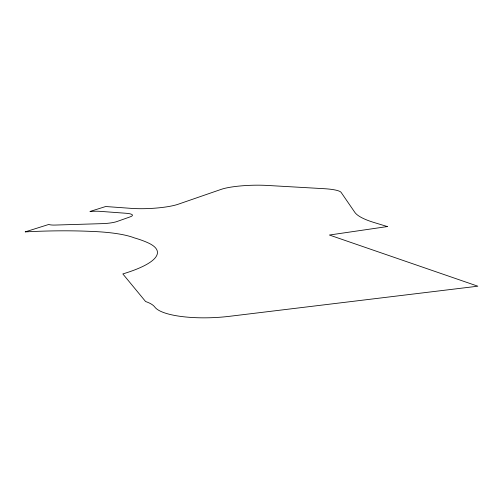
<?xml version="1.0" encoding="UTF-8"?>
<svg xmlns="http://www.w3.org/2000/svg" width="503" height="503" viewBox="0 0 503 503"><rect width="100%" height="100%" fill="white"/><g stroke="black" fill="none" stroke-linecap="round" stroke-linejoin="round"><path stroke-width="0.75" d="M387.455 226.545L329.408 235.027L477.85 286.201L229.588 316.299A59.279 16.071 -2.6 0 1 155.113 307.434L154.415 306.61A60.75 16.586 -4.3 0 0 145.593 301.53L122.833 273.928A120.972 26.766 -4.5 0 0 148.31 242.955A211.518 47.244 -5.5 0 0 134.307 237.869A94.589 20.384 -4.3 0 0 91.445 231.405A184.211 41.938 -5 0 0 25.15 231.896L48.785 224.451A8.406 1.616 -3.9 0 0 55.135 225.061L102.442 223.634A14.939 2.892 -3.4 0 0 116.985 221.521L130.158 216.862A14.637 2.792 -3.3 0 0 125.995 213.266L100.128 211.354A14.499 2.71 -3.5 0 0 89.949 211.48L105.693 206.519A32.991 5.873 -3.1 0 0 106.843 206.607L131.861 208.412A33.299 6.023 -2.9 0 0 178.219 204.231L221.144 189.38A34.795 6.118 -1.9 0 1 267.219 185.437L324.152 188.694A28.992 5.193 -1.3 0 1 341.153 192.435L354.76 212.253A131.585 24.987 0.4 0 0 374.282 222.578L387.253 226.532"/></g></svg>
